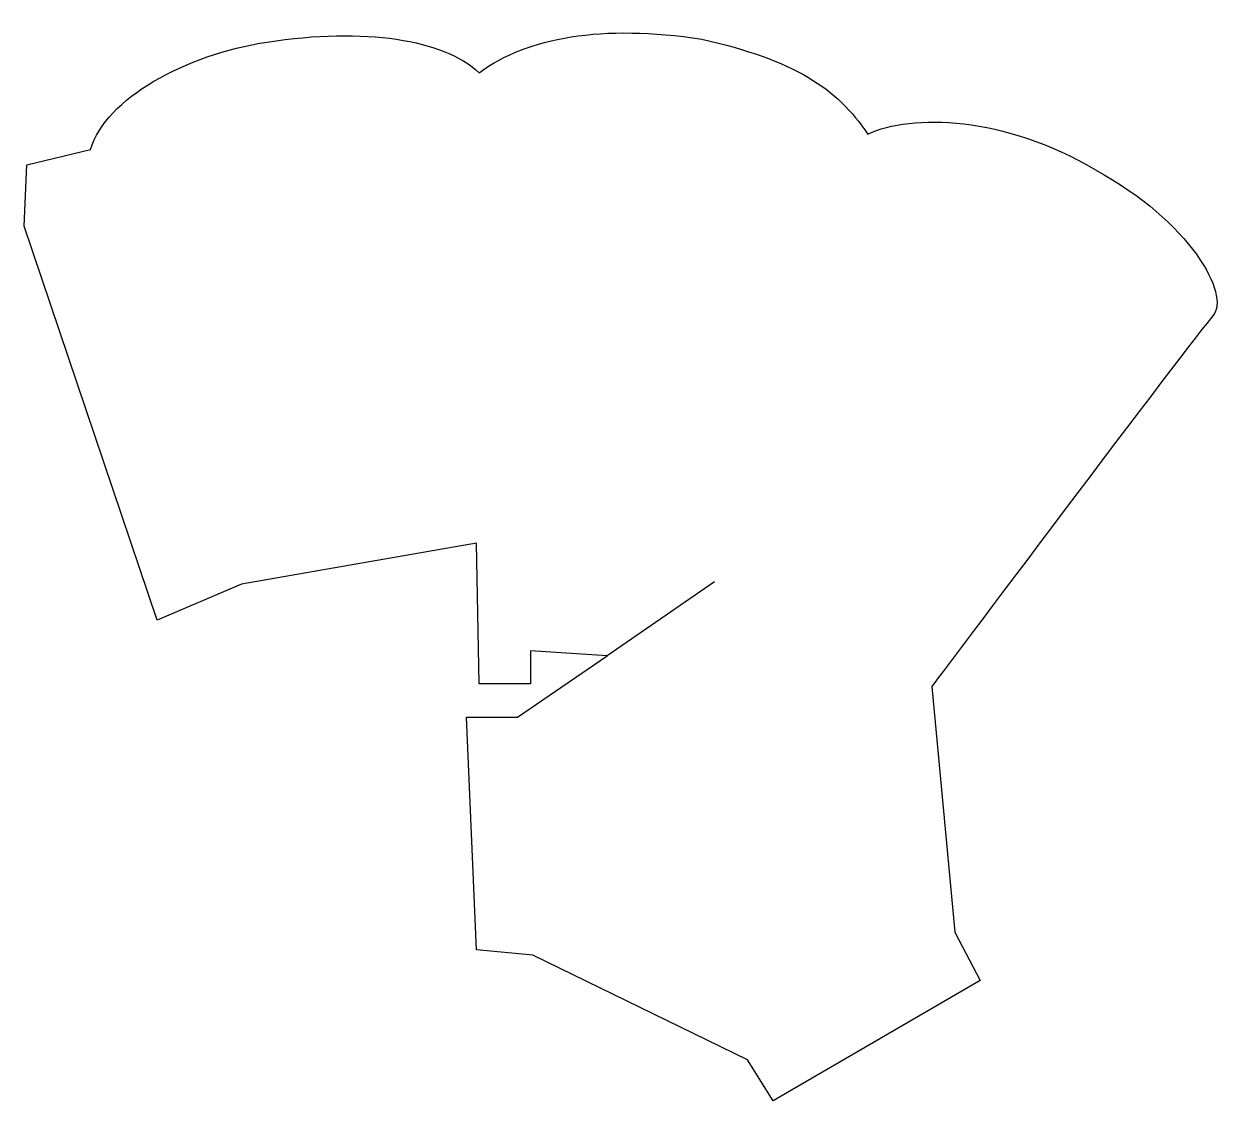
# Model space of a CAD drawing. Header units: centimetres. Extents: x -10.8 to 11.1, y -9.7 to 9.9.
import ezdxf

# ---------------------------------------------------------------- set-up
doc = ezdxf.new("R2010")
doc.units = ezdxf.units.CM
doc.header["$MEASUREMENT"] = 0
doc.layers.add('Camada 1', color=7, linetype='Continuous')

msp = doc.modelspace()

# ---------------------------------------------------------------- linework, layer by layer
at = {"layer": 'Camada 1', "lineweight": 25}
msp.add_open_spline([(-6.42268, 9.53287), (-7.90295, 9.30507), (-9.35286, 8.51042), (-9.62705, 7.58239), (-9.62705, 7.58239), (-9.62705, 7.58239), (-10.78807, 7.30376), (-10.78807, 7.30376), (-10.78807, 7.30376), (-10.78807, 7.30376), (-10.8345, 6.18923), (-10.8345, 6.18923), (-10.8345, 6.18923), (-10.8345, 6.18923), (-8.41962, -0.96251), (-8.41962, -0.96251), (-8.41962, -0.96251), (-8.41962, -0.96251), (-6.88713, -0.3124), (-6.88713, -0.3124), (-6.88713, -0.3124), (-6.88713, -0.3124), (-2.61466, 0.43068), (-2.61466, 0.43068), (-2.61466, 0.43068), (-2.61466, 0.43068), (-2.56823, -2.12355), (-2.56823, -2.12355), (-2.56823, -2.12355), (-2.56823, -2.12355), (-1.63944, -2.12356), (-1.63944, -2.12356), (-1.63944, -2.12356), (-1.63944, -2.12356), (-1.63944, -1.51981), (-1.63944, -1.51981), (-1.63944, -1.51981), (-1.63944, -1.51981), (-0.24625, -1.61271), (-0.24625, -1.61271), (-0.24625, -1.61271), (-0.24625, -1.61271), (-1.87166, -2.72732), (-1.87166, -2.72732), (-1.87166, -2.72732), (-1.87166, -2.72732), (-2.80043, -2.72731), (-2.80043, -2.72731), (-2.80043, -2.72731), (-2.80043, -2.72731), (-2.61469, -6.95334), (-2.61469, -6.95334), (-2.61469, -6.95334), (-2.61469, -6.95334), (-1.593, -7.04621), (-1.593, -7.04621), (-1.593, -7.04621), (-1.593, -7.04621), (2.30802, -8.95023), (2.30802, -8.95023), (2.30802, -8.95023), (2.30802, -8.95023), (2.77234, -9.69329), (2.77234, -9.69329), (2.77234, -9.69329), (2.77234, -9.69329), (6.53405, -7.51064), (6.53405, -7.51064), (6.53405, -7.51064), (6.53405, -7.51064), (6.06965, -6.62814), (6.06965, -6.62814), (6.06965, -6.62814), (6.06965, -6.62814), (5.65163, -2.16991), (5.65163, -2.16991), (5.65163, -2.16991), (5.65163, -2.16991), (10.41408, 4.16837), (10.76005, 4.56382), (10.76005, 4.56382), (11.08512, 4.93535), (10.34203, 6.2821), (8.6238, 7.2109), (8.6238, 7.2109), (6.96865, 8.20063), (5.28018, 8.23256), (4.49061, 7.86103), (4.49061, 7.86103), (3.93332, 8.69698), (3.14388, 9.20781), (1.47407, 9.58625), (1.47407, 9.58625), (-0.33909, 9.85794), (-1.68582, 9.62577), (-2.5682, 8.97561), (-2.5682, 8.97561), (-3.21834, 9.57931), (-4.64368, 9.80666), (-6.42268, 9.53287)], degree=3, knots=[0, 0, 0, 0, 0.03846154, 0.03846154, 0.03846154, 0.03846154, 0.07692308, 0.07692308, 0.07692308, 0.07692308, 0.11538462, 0.11538462, 0.11538462, 0.11538462, 0.15384615, 0.15384615, 0.15384615, 0.15384615, 0.19230769, 0.19230769, 0.19230769, 0.19230769, 0.23076923, 0.23076923, 0.23076923, 0.23076923, 0.26923077, 0.26923077, 0.26923077, 0.26923077, 0.30769231, 0.30769231, 0.30769231, 0.30769231, 0.34615385, 0.34615385, 0.34615385, 0.34615385, 0.38461538, 0.38461538, 0.38461538, 0.38461538, 0.42307692, 0.42307692, 0.42307692, 0.42307692, 0.46153846, 0.46153846, 0.46153846, 0.46153846, 0.5, 0.5, 0.5, 0.5, 0.53846154, 0.53846154, 0.53846154, 0.53846154, 0.57692308, 0.57692308, 0.57692308, 0.57692308, 0.61538462, 0.61538462, 0.61538462, 0.61538462, 0.65384615, 0.65384615, 0.65384615, 0.65384615, 0.69230769, 0.69230769, 0.69230769, 0.69230769, 0.73076923, 0.73076923, 0.73076923, 0.73076923, 0.76923077, 0.76923077, 0.76923077, 0.76923077, 0.80769231, 0.80769231, 0.80769231, 0.80769231, 0.84615385, 0.84615385, 0.84615385, 0.84615385, 0.88461538, 0.88461538, 0.88461538, 0.88461538, 0.92307692, 0.92307692, 0.92307692, 0.92307692, 1, 1, 1, 1], dxfattribs=at)
msp.add_open_spline([(1.70429, -0.26589), (1.70429, -0.26589), (-0.24619, -1.61265), (-0.24619, -1.61265)], degree=3, dxfattribs=at)

doc.saveas('drawing.dxf')
